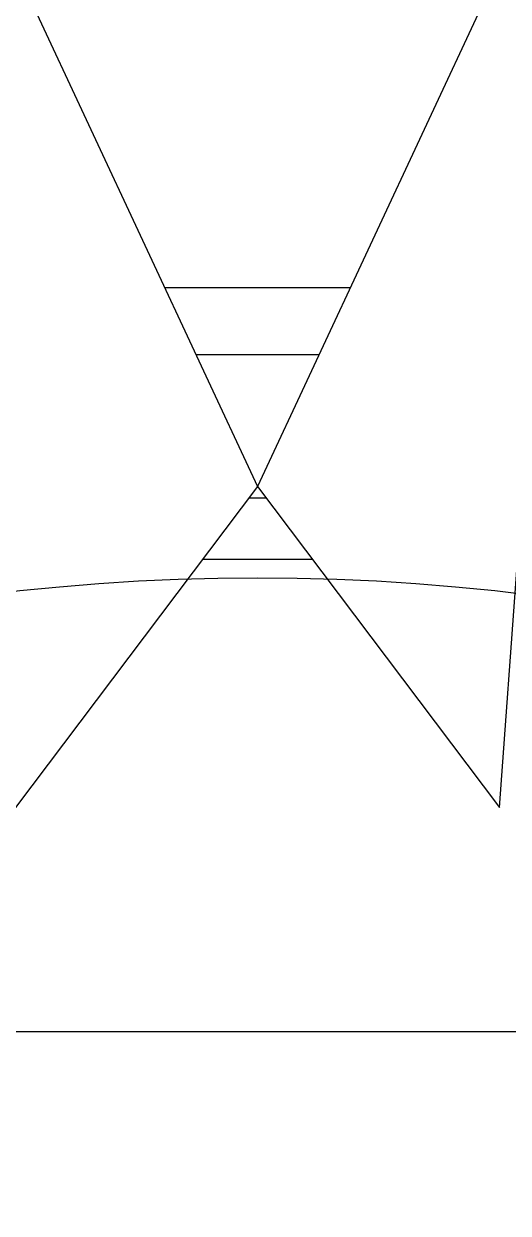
# Model space of a CAD drawing. Extents: x 23317406 to 24383751, y 42324270 to 43451021.
# Drawn here: x 24118530 to 24121636, y 42999185 to 43006817 of the extents above; entities that cross this region are included whole.
import ezdxf

# ---------------------------------------------------------------- set-up
doc = ezdxf.new("R2010")
doc.units = 0
doc.header["$MEASUREMENT"] = 0
doc.layers.get('0').update_dxf_attribs({"linetype": 'CONTINUOUS'})
doc.layers.add('CT', color=9, linetype='CONTINUOUS')
doc.layers.add('墙', color=7, linetype='CONTINUOUS')

msp = doc.modelspace()

# ---------------------------------------------------------------- linework, layer by layer
msp.add_line((24100516.40227, 43000350.17807, -1), (24135174.76498, 43000350.17807, -1))
at = {"layer": 'CT', "color": 6, "linetype": 'ByBlock'}
for p, q in [((24118583.02304, 43006945.83074, -1), (24120028.00333, 43003847.06052, -1)), ((24121472.98361, 43006945.83074, -1), (24120028.00333, 43003847.06052, -1)), ((24121580.02527, 43001787.45783, -1), (24121955.63495, 43006945.83074, -1)), ((24120622.57006, 43005122.11299, -1), (24119433.43664, 43005122.11289, -1)), ((24120422.91593, 43004693.95332, -1), (24119633.09076, 43004693.95325, -1)), ((24120028.00333, 43003847.06052, -1), (24118475.98138, 43001787.45783, -1)), ((24120028.00333, 43003847.06052, -1), (24121580.02527, 43001787.45783, -1)), ((24119973.5178, 43003774.75578, -1), (24120082.48885, 43003774.75578, -1)), ((24119677.4374, 43003381.84381, -1), (24120378.56926, 43003381.84381, -1))]:
    msp.add_line(p, q, dxfattribs=at)
msp.add_arc((24120028.00333, 42989309.87757, -1), 13951.024, 56.115546356, 123.884453644, dxfattribs=at)
at = {"layer": '墙', "ltscale": 5000}
for start, end in [(67.1172342395, 67.1172342395), (66.2587266313, 66.2587266313), (64.4772342395, 64.4772342395), (64.9387266313, 64.9387266313)]:
    msp.add_arc((23850578.58196, 42857442.58139), 533172.67138, start, end, dxfattribs=at)
at = {"layer": '墙'}
for centre, start, end in [((23850634.74669, 42857737.27781), 79.4743453394, 79.4743453394), ((23850639.30178, 42857736.37231), 78.1227654233, 78.1227654233), ((23850644.55659, 42857735.23786), 77.5606287088, 77.5606287088), ((23850649.0789, 42857734.18074), 76.2090487927, 76.2090487927)]:
    msp.add_arc(centre, 530172.67138, start, end, dxfattribs=at)

doc.saveas('drawing.dxf')
